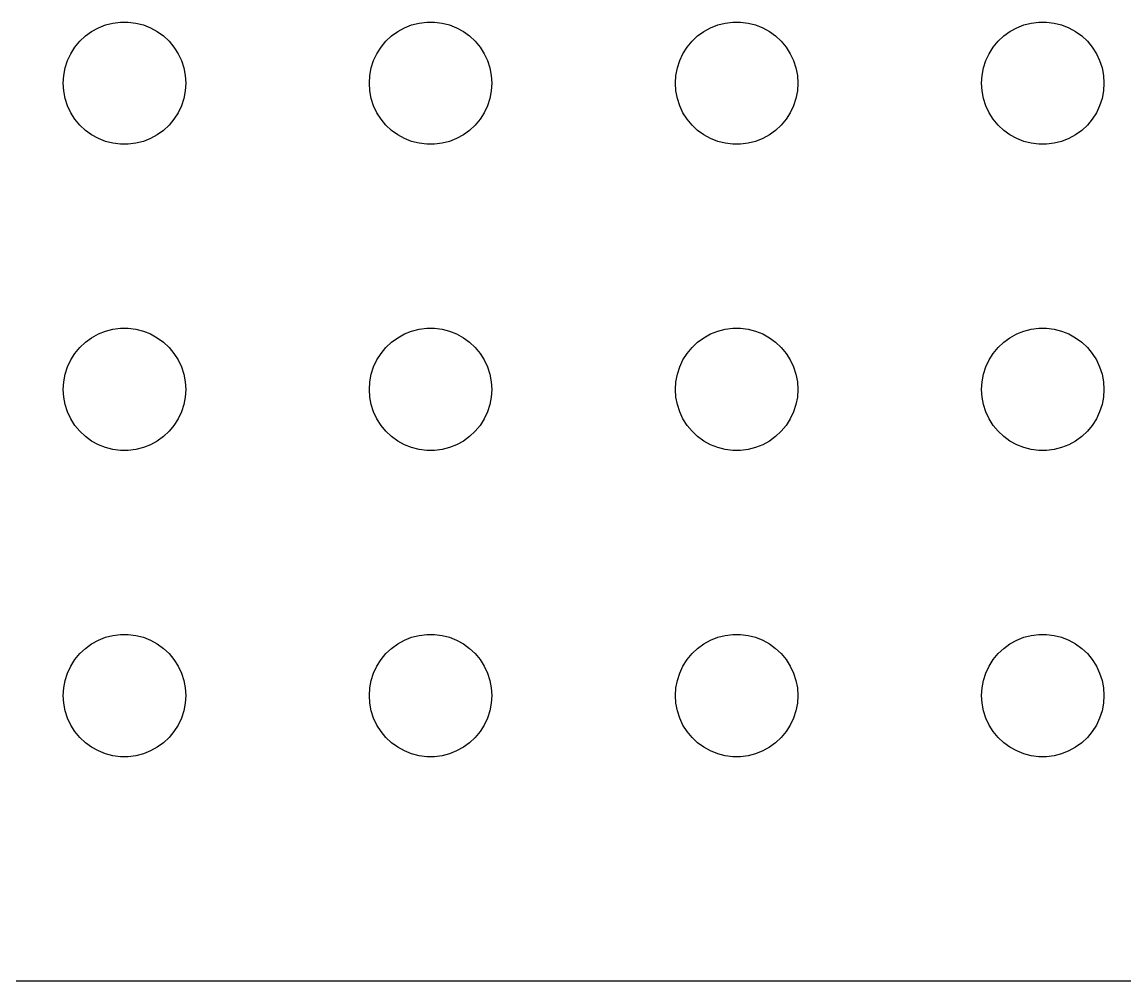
# Model space of a CAD drawing. Header units: metres. Extents: x -104 to 104, y -104 to 104.
# Drawn here: x -55.01 to -27.99, y -104.49 to -81 of the extents above; entities that cross this region are included whole.
import ezdxf

# ---------------------------------------------------------------- set-up
doc = ezdxf.new("R2010")
doc.units = ezdxf.units.M

msp = doc.modelspace()

# ---------------------------------------------------------------- linework, layer by layer
for p, q in [((-52.9635, -81.0734), (-52.7811, -81.0266)), ((-52.7811, -81.0266), (-52.5942, -81.003)), ((-52.5942, -81.003), (-52.4058, -81.003)), ((-52.4058, -81.003), (-52.2189, -81.0266)), ((-52.2189, -81.0266), (-52.0365, -81.0734)), ((-45.4635, -81.0734), (-45.2811, -81.0266)), ((-45.2811, -81.0266), (-45.0942, -81.003)), ((-45.0942, -81.003), (-44.9058, -81.003)), ((-44.9058, -81.003), (-44.7189, -81.0266)), ((-44.7189, -81.0266), (-44.5365, -81.0734)), ((-37.9635, -81.0734), (-37.7811, -81.0266)), ((-37.7811, -81.0266), (-37.5942, -81.003)), ((-37.5942, -81.003), (-37.4058, -81.003)), ((-37.4058, -81.003), (-37.2189, -81.0266)), ((-37.2189, -81.0266), (-37.0365, -81.0734)), ((-30.4635, -81.0734), (-30.2811, -81.0266)), ((-30.2811, -81.0266), (-30.0942, -81.003)), ((-30.0942, -81.003), (-29.9058, -81.003)), ((-29.9058, -81.003), (-29.7189, -81.0266)), ((-29.7189, -81.0266), (-29.5365, -81.0734)), ((-53.4561, -81.3442), (-53.3037, -81.2335)), ((-53.3037, -81.2335), (-53.1387, -81.1428)), ((-53.1387, -81.1428), (-52.9635, -81.0734)), ((-52.0365, -81.0734), (-51.8613, -81.1428)), ((-51.8613, -81.1428), (-51.6963, -81.2335)), ((-51.6963, -81.2335), (-51.5439, -81.3442)), ((-45.9561, -81.3442), (-45.8037, -81.2335)), ((-45.8037, -81.2335), (-45.6387, -81.1428)), ((-45.6387, -81.1428), (-45.4635, -81.0734)), ((-44.5365, -81.0734), (-44.3613, -81.1428)), ((-44.3613, -81.1428), (-44.1963, -81.2335)), ((-44.1963, -81.2335), (-44.0439, -81.3442)), ((-38.4561, -81.3442), (-38.3037, -81.2335)), ((-38.3037, -81.2335), (-38.1387, -81.1428)), ((-38.1387, -81.1428), (-37.9635, -81.0734)), ((-37.0365, -81.0734), (-36.8613, -81.1428)), ((-36.8613, -81.1428), (-36.6963, -81.2335)), ((-36.6963, -81.2335), (-36.5439, -81.3442)), ((-30.9561, -81.3442), (-30.8037, -81.2335)), ((-30.8037, -81.2335), (-30.6387, -81.1428)), ((-30.6387, -81.1428), (-30.4635, -81.0734)), ((-29.5365, -81.0734), (-29.3613, -81.1428)), ((-29.3613, -81.1428), (-29.1963, -81.2335)), ((-29.1963, -81.2335), (-29.0439, -81.3442)), ((-53.7135, -81.6183), (-53.5934, -81.4732)), ((-53.5934, -81.4732), (-53.4561, -81.3442)), ((-51.5439, -81.3442), (-51.4065, -81.4732)), ((-51.4065, -81.4732), (-51.2865, -81.6183)), ((-46.2135, -81.6183), (-46.0934, -81.4732)), ((-46.0934, -81.4732), (-45.9561, -81.3442)), ((-44.0439, -81.3442), (-43.9065, -81.4732)), ((-43.9065, -81.4732), (-43.7865, -81.6183)), ((-38.7135, -81.6183), (-38.5934, -81.4732)), ((-38.5934, -81.4732), (-38.4561, -81.3442)), ((-36.5439, -81.3442), (-36.4065, -81.4732)), ((-36.4065, -81.4732), (-36.2865, -81.6183)), ((-31.2135, -81.6183), (-31.0934, -81.4732)), ((-31.0934, -81.4732), (-30.9561, -81.3442)), ((-29.0439, -81.3442), (-28.9065, -81.4732)), ((-28.9065, -81.4732), (-28.7865, -81.6183)), ((-53.8947, -81.9478), (-53.8145, -81.7774)), ((-53.8145, -81.7774), (-53.7135, -81.6183)), ((-51.2865, -81.6183), (-51.1855, -81.7774)), ((-51.1855, -81.7774), (-51.1053, -81.9478)), ((-46.3947, -81.9478), (-46.3145, -81.7774)), ((-46.3145, -81.7774), (-46.2135, -81.6183)), ((-43.7865, -81.6183), (-43.6855, -81.7774)), ((-43.6855, -81.7774), (-43.6053, -81.9478)), ((-38.8947, -81.9478), (-38.8145, -81.7774)), ((-38.8145, -81.7774), (-38.7135, -81.6183)), ((-36.2865, -81.6183), (-36.1855, -81.7774)), ((-36.1855, -81.7774), (-36.1053, -81.9478)), ((-31.3947, -81.9478), (-31.3145, -81.7774)), ((-31.3145, -81.7774), (-31.2135, -81.6183)), ((-28.7865, -81.6183), (-28.6855, -81.7774)), ((-28.6855, -81.7774), (-28.6053, -81.9478)), ((-53.9882, -82.312), (-53.9529, -82.127)), ((-53.9529, -82.127), (-53.8947, -81.9478)), ((-51.1053, -81.9478), (-51.0471, -82.127)), ((-51.0471, -82.127), (-51.0118, -82.312)), ((-46.4882, -82.312), (-46.4529, -82.127)), ((-46.4529, -82.127), (-46.3947, -81.9478)), ((-43.6053, -81.9478), (-43.5471, -82.127)), ((-43.5471, -82.127), (-43.5118, -82.312)), ((-38.9882, -82.312), (-38.9529, -82.127)), ((-38.9529, -82.127), (-38.8947, -81.9478)), ((-36.1053, -81.9478), (-36.0471, -82.127)), ((-36.0471, -82.127), (-36.0118, -82.312)), ((-31.4882, -82.312), (-31.4529, -82.127)), ((-31.4529, -82.127), (-31.3947, -81.9478)), ((-28.6053, -81.9478), (-28.5471, -82.127)), ((-28.5471, -82.127), (-28.5118, -82.312)), ((-54, -82.5), (-53.9882, -82.312)), ((-51.0118, -82.312), (-51, -82.5)), ((-46.5, -82.5), (-46.4882, -82.312)), ((-43.5118, -82.312), (-43.5, -82.5)), ((-39, -82.5), (-38.9882, -82.312)), ((-36.0118, -82.312), (-36, -82.5)), ((-31.5, -82.5), (-31.4882, -82.312)), ((-28.5118, -82.312), (-28.5, -82.5)), ((-53.9882, -82.688), (-54, -82.5)), ((-53.9529, -82.873), (-53.9882, -82.688)), ((-51.0118, -82.688), (-51.0471, -82.873)), ((-51, -82.5), (-51.0118, -82.688)), ((-46.4882, -82.688), (-46.5, -82.5)), ((-46.4529, -82.873), (-46.4882, -82.688)), ((-43.5118, -82.688), (-43.5471, -82.873)), ((-43.5, -82.5), (-43.5118, -82.688)), ((-38.9882, -82.688), (-39, -82.5)), ((-38.9529, -82.873), (-38.9882, -82.688)), ((-36.0118, -82.688), (-36.0471, -82.873)), ((-36, -82.5), (-36.0118, -82.688)), ((-31.4882, -82.688), (-31.5, -82.5)), ((-31.4529, -82.873), (-31.4882, -82.688)), ((-28.5118, -82.688), (-28.5471, -82.873)), ((-28.5, -82.5), (-28.5118, -82.688)), ((-53.8947, -83.0522), (-53.9529, -82.873)), ((-51.0471, -82.873), (-51.1053, -83.0522)), ((-46.3947, -83.0522), (-46.4529, -82.873)), ((-43.5471, -82.873), (-43.6053, -83.0522)), ((-38.8947, -83.0522), (-38.9529, -82.873)), ((-36.0471, -82.873), (-36.1053, -83.0522)), ((-31.3947, -83.0522), (-31.4529, -82.873)), ((-28.5471, -82.873), (-28.6053, -83.0522)), ((-53.8145, -83.2226), (-53.8947, -83.0522)), ((-53.7135, -83.3817), (-53.8145, -83.2226)), ((-51.1855, -83.2226), (-51.2865, -83.3817)), ((-51.1053, -83.0522), (-51.1855, -83.2226)), ((-46.3145, -83.2226), (-46.3947, -83.0522)), ((-46.2135, -83.3817), (-46.3145, -83.2226)), ((-43.6855, -83.2226), (-43.7865, -83.3817)), ((-43.6053, -83.0522), (-43.6855, -83.2226)), ((-38.8145, -83.2226), (-38.8947, -83.0522)), ((-38.7135, -83.3817), (-38.8145, -83.2226)), ((-36.1855, -83.2226), (-36.2865, -83.3817)), ((-36.1053, -83.0522), (-36.1855, -83.2226)), ((-31.3145, -83.2226), (-31.3947, -83.0522)), ((-31.2135, -83.3817), (-31.3145, -83.2226)), ((-28.6855, -83.2226), (-28.7865, -83.3817)), ((-28.6053, -83.0522), (-28.6855, -83.2226)), ((-53.5934, -83.5268), (-53.7135, -83.3817)), ((-51.2865, -83.3817), (-51.4065, -83.5268)), ((-46.0934, -83.5268), (-46.2135, -83.3817)), ((-43.7865, -83.3817), (-43.9065, -83.5268)), ((-38.5934, -83.5268), (-38.7135, -83.3817)), ((-36.2865, -83.3817), (-36.4065, -83.5268)), ((-31.0934, -83.5268), (-31.2135, -83.3817)), ((-28.7865, -83.3817), (-28.9065, -83.5268)), ((-53.4561, -83.6558), (-53.5934, -83.5268)), ((-53.3037, -83.7665), (-53.4561, -83.6558)), ((-53.1387, -83.8572), (-53.3037, -83.7665)), ((-51.6963, -83.7665), (-51.8613, -83.8572)), ((-51.5439, -83.6558), (-51.6963, -83.7665)), ((-51.4065, -83.5268), (-51.5439, -83.6558)), ((-45.9561, -83.6558), (-46.0934, -83.5268)), ((-45.8037, -83.7665), (-45.9561, -83.6558)), ((-45.6387, -83.8572), (-45.8037, -83.7665)), ((-44.1963, -83.7665), (-44.3613, -83.8572)), ((-44.0439, -83.6558), (-44.1963, -83.7665)), ((-43.9065, -83.5268), (-44.0439, -83.6558)), ((-38.4561, -83.6558), (-38.5934, -83.5268)), ((-38.3037, -83.7665), (-38.4561, -83.6558)), ((-38.1387, -83.8572), (-38.3037, -83.7665)), ((-36.6963, -83.7665), (-36.8613, -83.8572)), ((-36.5439, -83.6558), (-36.6963, -83.7665)), ((-36.4065, -83.5268), (-36.5439, -83.6558)), ((-30.9561, -83.6558), (-31.0934, -83.5268)), ((-30.8037, -83.7665), (-30.9561, -83.6558)), ((-30.6387, -83.8572), (-30.8037, -83.7665)), ((-29.1963, -83.7665), (-29.3613, -83.8572)), ((-29.0439, -83.6558), (-29.1963, -83.7665)), ((-28.9065, -83.5268), (-29.0439, -83.6558)), ((-52.9635, -83.9266), (-53.1387, -83.8572)), ((-52.7811, -83.9734), (-52.9635, -83.9266)), ((-52.5942, -83.997), (-52.7811, -83.9734)), ((-52.4058, -83.997), (-52.5942, -83.997)), ((-52.2189, -83.9734), (-52.4058, -83.997)), ((-52.0365, -83.9266), (-52.2189, -83.9734)), ((-51.8613, -83.8572), (-52.0365, -83.9266)), ((-45.4635, -83.9266), (-45.6387, -83.8572)), ((-45.2811, -83.9734), (-45.4635, -83.9266)), ((-45.0942, -83.997), (-45.2811, -83.9734)), ((-44.9058, -83.997), (-45.0942, -83.997)), ((-44.7189, -83.9734), (-44.9058, -83.997)), ((-44.5365, -83.9266), (-44.7189, -83.9734)), ((-44.3613, -83.8572), (-44.5365, -83.9266)), ((-37.9635, -83.9266), (-38.1387, -83.8572)), ((-37.7811, -83.9734), (-37.9635, -83.9266)), ((-37.5942, -83.997), (-37.7811, -83.9734)), ((-37.4058, -83.997), (-37.5942, -83.997)), ((-37.2189, -83.9734), (-37.4058, -83.997)), ((-37.0365, -83.9266), (-37.2189, -83.9734)), ((-36.8613, -83.8572), (-37.0365, -83.9266)), ((-30.4635, -83.9266), (-30.6387, -83.8572)), ((-30.2811, -83.9734), (-30.4635, -83.9266)), ((-30.0942, -83.997), (-30.2811, -83.9734)), ((-29.9058, -83.997), (-30.0942, -83.997)), ((-29.7189, -83.9734), (-29.9058, -83.997)), ((-29.5365, -83.9266), (-29.7189, -83.9734)), ((-29.3613, -83.8572), (-29.5365, -83.9266)), ((-53.1387, -88.6428), (-52.9635, -88.5734)), ((-52.9635, -88.5734), (-52.7811, -88.5266)), ((-52.7811, -88.5266), (-52.5942, -88.503)), ((-52.5942, -88.503), (-52.4058, -88.503)), ((-52.4058, -88.503), (-52.2189, -88.5266)), ((-52.2189, -88.5266), (-52.0365, -88.5734)), ((-52.0365, -88.5734), (-51.8613, -88.6428)), ((-45.6387, -88.6428), (-45.4635, -88.5734)), ((-45.4635, -88.5734), (-45.2811, -88.5266)), ((-45.2811, -88.5266), (-45.0942, -88.503)), ((-45.0942, -88.503), (-44.9058, -88.503)), ((-44.9058, -88.503), (-44.7189, -88.5266)), ((-44.7189, -88.5266), (-44.5365, -88.5734)), ((-44.5365, -88.5734), (-44.3613, -88.6428)), ((-38.1387, -88.6428), (-37.9635, -88.5734)), ((-37.9635, -88.5734), (-37.7811, -88.5266)), ((-37.7811, -88.5266), (-37.5942, -88.503)), ((-37.5942, -88.503), (-37.4058, -88.503)), ((-37.4058, -88.503), (-37.2189, -88.5266)), ((-37.2189, -88.5266), (-37.0365, -88.5734)), ((-37.0365, -88.5734), (-36.8613, -88.6428)), ((-30.6387, -88.6428), (-30.4635, -88.5734)), ((-30.4635, -88.5734), (-30.2811, -88.5266)), ((-30.2811, -88.5266), (-30.0942, -88.503)), ((-30.0942, -88.503), (-29.9058, -88.503)), ((-29.9058, -88.503), (-29.7189, -88.5266)), ((-29.7189, -88.5266), (-29.5365, -88.5734)), ((-29.5365, -88.5734), (-29.3613, -88.6428)), ((-53.5934, -88.9732), (-53.4561, -88.8442)), ((-53.4561, -88.8442), (-53.3037, -88.7335)), ((-53.3037, -88.7335), (-53.1387, -88.6428)), ((-51.8613, -88.6428), (-51.6963, -88.7335)), ((-51.6963, -88.7335), (-51.5439, -88.8442)), ((-51.5439, -88.8442), (-51.4065, -88.9732)), ((-46.0934, -88.9732), (-45.9561, -88.8442)), ((-45.9561, -88.8442), (-45.8037, -88.7335)), ((-45.8037, -88.7335), (-45.6387, -88.6428)), ((-44.3613, -88.6428), (-44.1963, -88.7335)), ((-44.1963, -88.7335), (-44.0439, -88.8442)), ((-44.0439, -88.8442), (-43.9065, -88.9732)), ((-38.5934, -88.9732), (-38.4561, -88.8442)), ((-38.4561, -88.8442), (-38.3037, -88.7335)), ((-38.3037, -88.7335), (-38.1387, -88.6428)), ((-36.8613, -88.6428), (-36.6963, -88.7335)), ((-36.6963, -88.7335), (-36.5439, -88.8442)), ((-36.5439, -88.8442), (-36.4065, -88.9732)), ((-31.0934, -88.9732), (-30.9561, -88.8442)), ((-30.9561, -88.8442), (-30.8037, -88.7335)), ((-30.8037, -88.7335), (-30.6387, -88.6428)), ((-29.3613, -88.6428), (-29.1963, -88.7335)), ((-29.1963, -88.7335), (-29.0439, -88.8442)), ((-29.0439, -88.8442), (-28.9065, -88.9732)), ((-53.8145, -89.2774), (-53.7135, -89.1183)), ((-53.7135, -89.1183), (-53.5934, -88.9732)), ((-51.4065, -88.9732), (-51.2865, -89.1183)), ((-51.2865, -89.1183), (-51.1855, -89.2774)), ((-46.3145, -89.2774), (-46.2135, -89.1183)), ((-46.2135, -89.1183), (-46.0934, -88.9732)), ((-43.9065, -88.9732), (-43.7865, -89.1183)), ((-43.7865, -89.1183), (-43.6855, -89.2774)), ((-38.8145, -89.2774), (-38.7135, -89.1183)), ((-38.7135, -89.1183), (-38.5934, -88.9732)), ((-36.4065, -88.9732), (-36.2865, -89.1183)), ((-36.2865, -89.1183), (-36.1855, -89.2774)), ((-31.3145, -89.2774), (-31.2135, -89.1183)), ((-31.2135, -89.1183), (-31.0934, -88.9732)), ((-28.9065, -88.9732), (-28.7865, -89.1183)), ((-28.7865, -89.1183), (-28.6855, -89.2774)), ((-53.8947, -89.4478), (-53.8145, -89.2774)), ((-51.1855, -89.2774), (-51.1053, -89.4478)), ((-46.3947, -89.4478), (-46.3145, -89.2774)), ((-43.6855, -89.2774), (-43.6053, -89.4478)), ((-38.8947, -89.4478), (-38.8145, -89.2774)), ((-36.1855, -89.2774), (-36.1053, -89.4478)), ((-31.3947, -89.4478), (-31.3145, -89.2774)), ((-28.6855, -89.2774), (-28.6053, -89.4478)), ((-53.9882, -89.812), (-53.9529, -89.627)), ((-53.9529, -89.627), (-53.8947, -89.4478)), ((-51.1053, -89.4478), (-51.0471, -89.627)), ((-51.0471, -89.627), (-51.0118, -89.812)), ((-46.4882, -89.812), (-46.4529, -89.627)), ((-46.4529, -89.627), (-46.3947, -89.4478)), ((-43.6053, -89.4478), (-43.5471, -89.627)), ((-43.5471, -89.627), (-43.5118, -89.812)), ((-38.9882, -89.812), (-38.9529, -89.627)), ((-38.9529, -89.627), (-38.8947, -89.4478)), ((-36.1053, -89.4478), (-36.0471, -89.627)), ((-36.0471, -89.627), (-36.0118, -89.812)), ((-31.4882, -89.812), (-31.4529, -89.627)), ((-31.4529, -89.627), (-31.3947, -89.4478)), ((-28.6053, -89.4478), (-28.5471, -89.627)), ((-28.5471, -89.627), (-28.5118, -89.812)), ((-54, -90), (-53.9882, -89.812)), ((-51.0118, -89.812), (-51, -90)), ((-46.5, -90), (-46.4882, -89.812)), ((-43.5118, -89.812), (-43.5, -90)), ((-39, -90), (-38.9882, -89.812)), ((-36.0118, -89.812), (-36, -90)), ((-31.5, -90), (-31.4882, -89.812)), ((-28.5118, -89.812), (-28.5, -90)), ((-53.9882, -90.188), (-54, -90)), ((-53.9529, -90.373), (-53.9882, -90.188)), ((-51.0118, -90.188), (-51.0471, -90.373)), ((-51, -90), (-51.0118, -90.188)), ((-46.4882, -90.188), (-46.5, -90)), ((-46.4529, -90.373), (-46.4882, -90.188)), ((-43.5118, -90.188), (-43.5471, -90.373)), ((-43.5, -90), (-43.5118, -90.188)), ((-38.9882, -90.188), (-39, -90)), ((-38.9529, -90.373), (-38.9882, -90.188)), ((-36.0118, -90.188), (-36.0471, -90.373)), ((-36, -90), (-36.0118, -90.188)), ((-31.4882, -90.188), (-31.5, -90)), ((-31.4529, -90.373), (-31.4882, -90.188)), ((-28.5118, -90.188), (-28.5471, -90.373)), ((-28.5, -90), (-28.5118, -90.188)), ((-53.8947, -90.5522), (-53.9529, -90.373)), ((-51.0471, -90.373), (-51.1053, -90.5522)), ((-46.3947, -90.5522), (-46.4529, -90.373)), ((-43.5471, -90.373), (-43.6053, -90.5522)), ((-38.8947, -90.5522), (-38.9529, -90.373)), ((-36.0471, -90.373), (-36.1053, -90.5522)), ((-31.3947, -90.5522), (-31.4529, -90.373)), ((-28.5471, -90.373), (-28.6053, -90.5522)), ((-53.8145, -90.7226), (-53.8947, -90.5522)), ((-53.7135, -90.8817), (-53.8145, -90.7226)), ((-51.1855, -90.7226), (-51.2865, -90.8817)), ((-51.1053, -90.5522), (-51.1855, -90.7226)), ((-46.3145, -90.7226), (-46.3947, -90.5522)), ((-46.2135, -90.8817), (-46.3145, -90.7226)), ((-43.6855, -90.7226), (-43.7865, -90.8817)), ((-43.6053, -90.5522), (-43.6855, -90.7226)), ((-38.8145, -90.7226), (-38.8947, -90.5522)), ((-38.7135, -90.8817), (-38.8145, -90.7226)), ((-36.1855, -90.7226), (-36.2865, -90.8817)), ((-36.1053, -90.5522), (-36.1855, -90.7226)), ((-31.3145, -90.7226), (-31.3947, -90.5522)), ((-31.2135, -90.8817), (-31.3145, -90.7226)), ((-28.6855, -90.7226), (-28.7865, -90.8817)), ((-28.6053, -90.5522), (-28.6855, -90.7226)), ((-53.5934, -91.0268), (-53.7135, -90.8817)), ((-53.4561, -91.1558), (-53.5934, -91.0268)), ((-51.4065, -91.0268), (-51.5439, -91.1558)), ((-51.2865, -90.8817), (-51.4065, -91.0268)), ((-46.0934, -91.0268), (-46.2135, -90.8817)), ((-45.9561, -91.1558), (-46.0934, -91.0268)), ((-43.9065, -91.0268), (-44.0439, -91.1558)), ((-43.7865, -90.8817), (-43.9065, -91.0268)), ((-38.5934, -91.0268), (-38.7135, -90.8817)), ((-38.4561, -91.1558), (-38.5934, -91.0268)), ((-36.4065, -91.0268), (-36.5439, -91.1558)), ((-36.2865, -90.8817), (-36.4065, -91.0268)), ((-31.0934, -91.0268), (-31.2135, -90.8817)), ((-30.9561, -91.1558), (-31.0934, -91.0268)), ((-28.9065, -91.0268), (-29.0439, -91.1558)), ((-28.7865, -90.8817), (-28.9065, -91.0268)), ((-53.3037, -91.2665), (-53.4561, -91.1558)), ((-53.1387, -91.3572), (-53.3037, -91.2665)), ((-51.6963, -91.2665), (-51.8613, -91.3572)), ((-51.5439, -91.1558), (-51.6963, -91.2665)), ((-45.8037, -91.2665), (-45.9561, -91.1558)), ((-45.6387, -91.3572), (-45.8037, -91.2665)), ((-44.1963, -91.2665), (-44.3613, -91.3572)), ((-44.0439, -91.1558), (-44.1963, -91.2665)), ((-38.3037, -91.2665), (-38.4561, -91.1558)), ((-38.1387, -91.3572), (-38.3037, -91.2665)), ((-36.6963, -91.2665), (-36.8613, -91.3572)), ((-36.5439, -91.1558), (-36.6963, -91.2665)), ((-30.8037, -91.2665), (-30.9561, -91.1558)), ((-30.6387, -91.3572), (-30.8037, -91.2665)), ((-29.1963, -91.2665), (-29.3613, -91.3572)), ((-29.0439, -91.1558), (-29.1963, -91.2665)), ((-52.9635, -91.4266), (-53.1387, -91.3572)), ((-52.7811, -91.4734), (-52.9635, -91.4266)), ((-52.5942, -91.497), (-52.7811, -91.4734)), ((-52.4058, -91.497), (-52.5942, -91.497)), ((-52.2189, -91.4734), (-52.4058, -91.497)), ((-52.0365, -91.4266), (-52.2189, -91.4734)), ((-51.8613, -91.3572), (-52.0365, -91.4266)), ((-45.4635, -91.4266), (-45.6387, -91.3572)), ((-45.2811, -91.4734), (-45.4635, -91.4266)), ((-45.0942, -91.497), (-45.2811, -91.4734)), ((-44.9058, -91.497), (-45.0942, -91.497)), ((-44.7189, -91.4734), (-44.9058, -91.497)), ((-44.5365, -91.4266), (-44.7189, -91.4734)), ((-44.3613, -91.3572), (-44.5365, -91.4266)), ((-37.9635, -91.4266), (-38.1387, -91.3572)), ((-37.7811, -91.4734), (-37.9635, -91.4266)), ((-37.5942, -91.497), (-37.7811, -91.4734)), ((-37.4058, -91.497), (-37.5942, -91.497)), ((-37.2189, -91.4734), (-37.4058, -91.497)), ((-37.0365, -91.4266), (-37.2189, -91.4734)), ((-36.8613, -91.3572), (-37.0365, -91.4266)), ((-30.4635, -91.4266), (-30.6387, -91.3572)), ((-30.2811, -91.4734), (-30.4635, -91.4266)), ((-30.0942, -91.497), (-30.2811, -91.4734)), ((-29.9058, -91.497), (-30.0942, -91.497)), ((-29.7189, -91.4734), (-29.9058, -91.497)), ((-29.5365, -91.4266), (-29.7189, -91.4734)), ((-29.3613, -91.3572), (-29.5365, -91.4266)), ((-53.3037, -96.2335), (-53.1387, -96.1428)), ((-53.1387, -96.1428), (-52.9635, -96.0734)), ((-52.9635, -96.0734), (-52.7811, -96.0266)), ((-52.7811, -96.0266), (-52.5942, -96.003)), ((-52.5942, -96.003), (-52.4058, -96.003)), ((-52.4058, -96.003), (-52.2189, -96.0266)), ((-52.2189, -96.0266), (-52.0365, -96.0734)), ((-52.0365, -96.0734), (-51.8613, -96.1428)), ((-51.8613, -96.1428), (-51.6963, -96.2335)), ((-45.8037, -96.2335), (-45.6387, -96.1428)), ((-45.6387, -96.1428), (-45.4635, -96.0734)), ((-45.4635, -96.0734), (-45.2811, -96.0266)), ((-45.2811, -96.0266), (-45.0942, -96.003)), ((-45.0942, -96.003), (-44.9058, -96.003)), ((-44.9058, -96.003), (-44.7189, -96.0266)), ((-44.7189, -96.0266), (-44.5365, -96.0734)), ((-44.5365, -96.0734), (-44.3613, -96.1428)), ((-44.3613, -96.1428), (-44.1963, -96.2335)), ((-38.3037, -96.2335), (-38.1387, -96.1428)), ((-38.1387, -96.1428), (-37.9635, -96.0734)), ((-37.9635, -96.0734), (-37.7811, -96.0266)), ((-37.7811, -96.0266), (-37.5942, -96.003)), ((-37.5942, -96.003), (-37.4058, -96.003)), ((-37.4058, -96.003), (-37.2189, -96.0266)), ((-37.2189, -96.0266), (-37.0365, -96.0734)), ((-37.0365, -96.0734), (-36.8613, -96.1428)), ((-36.8613, -96.1428), (-36.6963, -96.2335)), ((-30.8037, -96.2335), (-30.6387, -96.1428)), ((-30.6387, -96.1428), (-30.4635, -96.0734)), ((-30.4635, -96.0734), (-30.2811, -96.0266)), ((-30.2811, -96.0266), (-30.0942, -96.003)), ((-30.0942, -96.003), (-29.9058, -96.003)), ((-29.9058, -96.003), (-29.7189, -96.0266)), ((-29.7189, -96.0266), (-29.5365, -96.0734)), ((-29.5365, -96.0734), (-29.3613, -96.1428)), ((-29.3613, -96.1428), (-29.1963, -96.2335)), ((-53.5934, -96.4732), (-53.4561, -96.3442)), ((-53.4561, -96.3442), (-53.3037, -96.2335)), ((-51.6963, -96.2335), (-51.5439, -96.3442)), ((-51.5439, -96.3442), (-51.4065, -96.4732)), ((-46.0934, -96.4732), (-45.9561, -96.3442)), ((-45.9561, -96.3442), (-45.8037, -96.2335)), ((-44.1963, -96.2335), (-44.0439, -96.3442)), ((-44.0439, -96.3442), (-43.9065, -96.4732)), ((-38.5934, -96.4732), (-38.4561, -96.3442)), ((-38.4561, -96.3442), (-38.3037, -96.2335)), ((-36.6963, -96.2335), (-36.5439, -96.3442)), ((-36.5439, -96.3442), (-36.4065, -96.4732)), ((-31.0934, -96.4732), (-30.9561, -96.3442)), ((-30.9561, -96.3442), (-30.8037, -96.2335)), ((-29.1963, -96.2335), (-29.0439, -96.3442)), ((-29.0439, -96.3442), (-28.9065, -96.4732)), ((-53.8145, -96.7774), (-53.7135, -96.6183)), ((-53.7135, -96.6183), (-53.5934, -96.4732)), ((-51.4065, -96.4732), (-51.2865, -96.6183)), ((-51.2865, -96.6183), (-51.1855, -96.7774)), ((-46.3145, -96.7774), (-46.2135, -96.6183)), ((-46.2135, -96.6183), (-46.0934, -96.4732)), ((-43.9065, -96.4732), (-43.7865, -96.6183)), ((-43.7865, -96.6183), (-43.6855, -96.7774)), ((-38.8145, -96.7774), (-38.7135, -96.6183)), ((-38.7135, -96.6183), (-38.5934, -96.4732)), ((-36.4065, -96.4732), (-36.2865, -96.6183)), ((-36.2865, -96.6183), (-36.1855, -96.7774)), ((-31.3145, -96.7774), (-31.2135, -96.6183)), ((-31.2135, -96.6183), (-31.0934, -96.4732)), ((-28.9065, -96.4732), (-28.7865, -96.6183)), ((-28.7865, -96.6183), (-28.6855, -96.7774)), ((-53.9529, -97.127), (-53.8947, -96.9478)), ((-53.8947, -96.9478), (-53.8145, -96.7774)), ((-51.1855, -96.7774), (-51.1053, -96.9478)), ((-51.1053, -96.9478), (-51.0471, -97.127)), ((-46.4529, -97.127), (-46.3947, -96.9478)), ((-46.3947, -96.9478), (-46.3145, -96.7774)), ((-43.6855, -96.7774), (-43.6053, -96.9478)), ((-43.6053, -96.9478), (-43.5471, -97.127)), ((-38.9529, -97.127), (-38.8947, -96.9478)), ((-38.8947, -96.9478), (-38.8145, -96.7774)), ((-36.1855, -96.7774), (-36.1053, -96.9478)), ((-36.1053, -96.9478), (-36.0471, -97.127)), ((-31.4529, -97.127), (-31.3947, -96.9478)), ((-31.3947, -96.9478), (-31.3145, -96.7774)), ((-28.6855, -96.7774), (-28.6053, -96.9478)), ((-28.6053, -96.9478), (-28.5471, -97.127)), ((-53.9882, -97.312), (-53.9529, -97.127)), ((-51.0471, -97.127), (-51.0118, -97.312)), ((-46.4882, -97.312), (-46.4529, -97.127)), ((-43.5471, -97.127), (-43.5118, -97.312)), ((-38.9882, -97.312), (-38.9529, -97.127)), ((-36.0471, -97.127), (-36.0118, -97.312)), ((-31.4882, -97.312), (-31.4529, -97.127)), ((-28.5471, -97.127), (-28.5118, -97.312)), ((-54, -97.5), (-53.9882, -97.312)), ((-53.9882, -97.688), (-54, -97.5)), ((-51.0118, -97.312), (-51, -97.5)), ((-51, -97.5), (-51.0118, -97.688)), ((-46.5, -97.5), (-46.4882, -97.312)), ((-46.4882, -97.688), (-46.5, -97.5)), ((-43.5118, -97.312), (-43.5, -97.5)), ((-43.5, -97.5), (-43.5118, -97.688)), ((-39, -97.5), (-38.9882, -97.312)), ((-38.9882, -97.688), (-39, -97.5)), ((-36.0118, -97.312), (-36, -97.5)), ((-36, -97.5), (-36.0118, -97.688)), ((-31.5, -97.5), (-31.4882, -97.312)), ((-31.4882, -97.688), (-31.5, -97.5)), ((-28.5118, -97.312), (-28.5, -97.5)), ((-28.5, -97.5), (-28.5118, -97.688)), ((-53.9529, -97.873), (-53.9882, -97.688)), ((-51.0118, -97.688), (-51.0471, -97.873)), ((-46.4529, -97.873), (-46.4882, -97.688)), ((-43.5118, -97.688), (-43.5471, -97.873)), ((-38.9529, -97.873), (-38.9882, -97.688)), ((-36.0118, -97.688), (-36.0471, -97.873)), ((-31.4529, -97.873), (-31.4882, -97.688)), ((-28.5118, -97.688), (-28.5471, -97.873)), ((-53.8947, -98.0522), (-53.9529, -97.873)), ((-53.8145, -98.2226), (-53.8947, -98.0522)), ((-51.1053, -98.0522), (-51.1855, -98.2226)), ((-51.0471, -97.873), (-51.1053, -98.0522)), ((-46.3947, -98.0522), (-46.4529, -97.873)), ((-46.3145, -98.2226), (-46.3947, -98.0522)), ((-43.6053, -98.0522), (-43.6855, -98.2226)), ((-43.5471, -97.873), (-43.6053, -98.0522)), ((-38.8947, -98.0522), (-38.9529, -97.873)), ((-38.8145, -98.2226), (-38.8947, -98.0522)), ((-36.1053, -98.0522), (-36.1855, -98.2226)), ((-36.0471, -97.873), (-36.1053, -98.0522)), ((-31.3947, -98.0522), (-31.4529, -97.873)), ((-31.3145, -98.2226), (-31.3947, -98.0522)), ((-28.6053, -98.0522), (-28.6855, -98.2226)), ((-28.5471, -97.873), (-28.6053, -98.0522)), ((-53.7135, -98.3817), (-53.8145, -98.2226)), ((-51.1855, -98.2226), (-51.2865, -98.3817)), ((-46.2135, -98.3817), (-46.3145, -98.2226)), ((-43.6855, -98.2226), (-43.7865, -98.3817)), ((-38.7135, -98.3817), (-38.8145, -98.2226)), ((-36.1855, -98.2226), (-36.2865, -98.3817)), ((-31.2135, -98.3817), (-31.3145, -98.2226)), ((-28.6855, -98.2226), (-28.7865, -98.3817)), ((-53.5934, -98.5268), (-53.7135, -98.3817)), ((-53.4561, -98.6558), (-53.5934, -98.5268)), ((-51.4065, -98.5268), (-51.5439, -98.6558)), ((-51.2865, -98.3817), (-51.4065, -98.5268)), ((-46.0934, -98.5268), (-46.2135, -98.3817)), ((-45.9561, -98.6558), (-46.0934, -98.5268)), ((-43.9065, -98.5268), (-44.0439, -98.6558)), ((-43.7865, -98.3817), (-43.9065, -98.5268)), ((-38.5934, -98.5268), (-38.7135, -98.3817)), ((-38.4561, -98.6558), (-38.5934, -98.5268)), ((-36.4065, -98.5268), (-36.5439, -98.6558)), ((-36.2865, -98.3817), (-36.4065, -98.5268)), ((-31.0934, -98.5268), (-31.2135, -98.3817)), ((-30.9561, -98.6558), (-31.0934, -98.5268)), ((-28.9065, -98.5268), (-29.0439, -98.6558)), ((-28.7865, -98.3817), (-28.9065, -98.5268)), ((-53.3037, -98.7665), (-53.4561, -98.6558)), ((-53.1387, -98.8572), (-53.3037, -98.7665)), ((-52.9635, -98.9266), (-53.1387, -98.8572)), ((-51.8613, -98.8572), (-52.0365, -98.9266)), ((-51.6963, -98.7665), (-51.8613, -98.8572)), ((-51.5439, -98.6558), (-51.6963, -98.7665)), ((-45.8037, -98.7665), (-45.9561, -98.6558)), ((-45.6387, -98.8572), (-45.8037, -98.7665)), ((-45.4635, -98.9266), (-45.6387, -98.8572)), ((-44.3613, -98.8572), (-44.5365, -98.9266)), ((-44.1963, -98.7665), (-44.3613, -98.8572)), ((-44.0439, -98.6558), (-44.1963, -98.7665)), ((-38.3037, -98.7665), (-38.4561, -98.6558)), ((-38.1387, -98.8572), (-38.3037, -98.7665)), ((-37.9635, -98.9266), (-38.1387, -98.8572)), ((-36.8613, -98.8572), (-37.0365, -98.9266)), ((-36.6963, -98.7665), (-36.8613, -98.8572)), ((-36.5439, -98.6558), (-36.6963, -98.7665)), ((-30.8037, -98.7665), (-30.9561, -98.6558)), ((-30.6387, -98.8572), (-30.8037, -98.7665)), ((-30.4635, -98.9266), (-30.6387, -98.8572)), ((-29.3613, -98.8572), (-29.5365, -98.9266)), ((-29.1963, -98.7665), (-29.3613, -98.8572)), ((-29.0439, -98.6558), (-29.1963, -98.7665)), ((-52.7811, -98.9734), (-52.9635, -98.9266)), ((-52.5942, -98.997), (-52.7811, -98.9734)), ((-52.4058, -98.997), (-52.5942, -98.997)), ((-52.2189, -98.9734), (-52.4058, -98.997)), ((-52.0365, -98.9266), (-52.2189, -98.9734)), ((-45.2811, -98.9734), (-45.4635, -98.9266)), ((-45.0942, -98.997), (-45.2811, -98.9734)), ((-44.9058, -98.997), (-45.0942, -98.997)), ((-44.7189, -98.9734), (-44.9058, -98.997)), ((-44.5365, -98.9266), (-44.7189, -98.9734)), ((-37.7811, -98.9734), (-37.9635, -98.9266)), ((-37.5942, -98.997), (-37.7811, -98.9734)), ((-37.4058, -98.997), (-37.5942, -98.997)), ((-37.2189, -98.9734), (-37.4058, -98.997)), ((-37.0365, -98.9266), (-37.2189, -98.9734)), ((-30.2811, -98.9734), (-30.4635, -98.9266)), ((-30.0942, -98.997), (-30.2811, -98.9734)), ((-29.9058, -98.997), (-30.0942, -98.997)), ((-29.7189, -98.9734), (-29.9058, -98.997)), ((-29.5365, -98.9266), (-29.7189, -98.9734)), ((-99.8139, -104.49), (99.8139, -104.49))]:
    msp.add_line(p, q)

doc.saveas('drawing.dxf')
